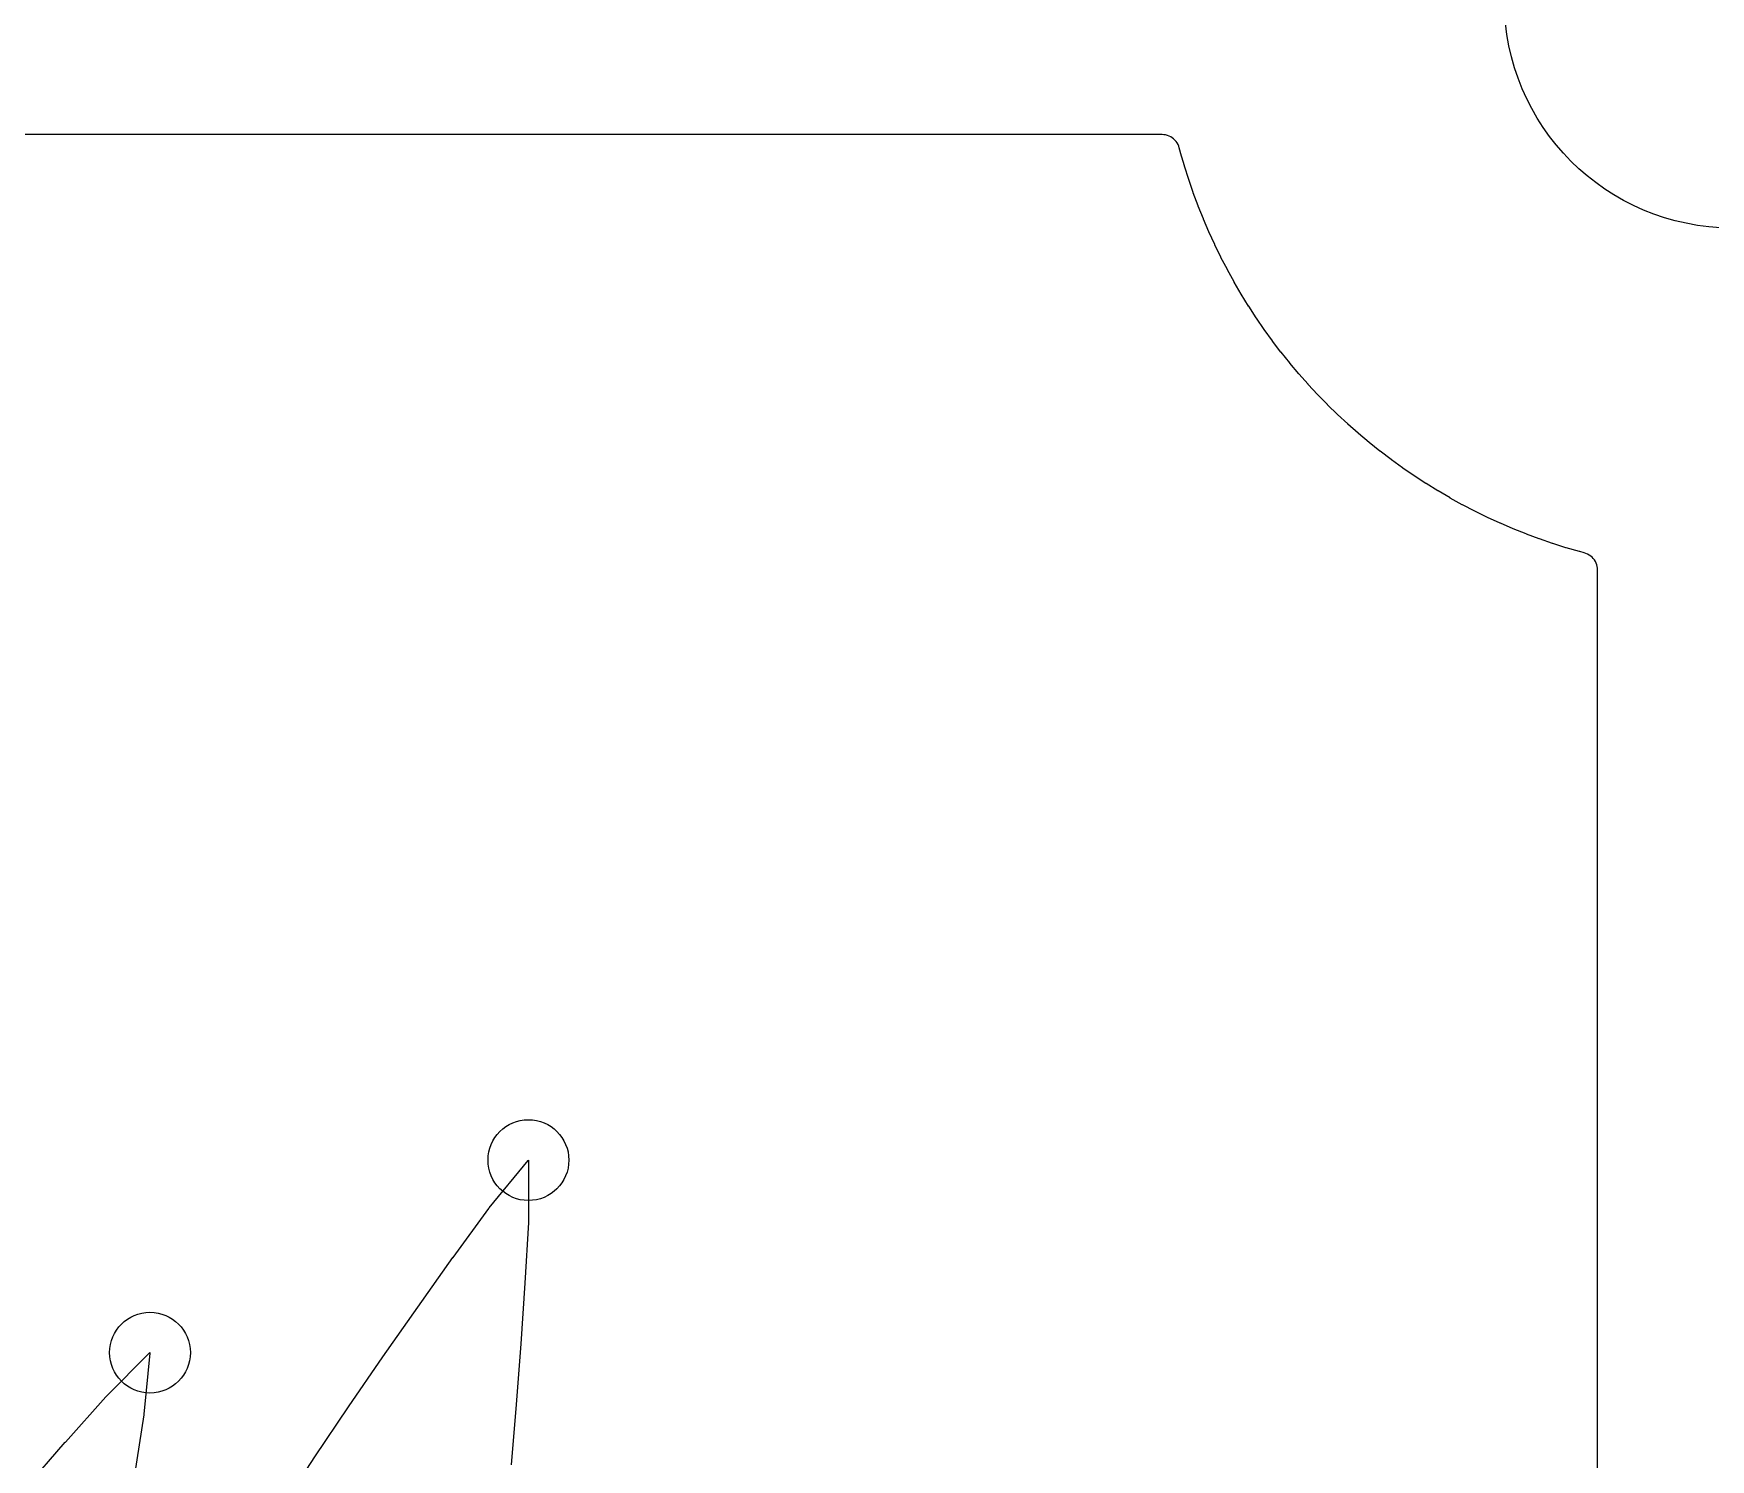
# Model space of a CAD drawing. Header units: millimetres. Extents: x -94 to 94, y -94 to 94.
# Drawn here: x -23.84 to -0.31, y -20.48 to -0.47 of the extents above; entities that cross this region are included whole.
import ezdxf

# ---------------------------------------------------------------- set-up
doc = ezdxf.new("R2010")
doc.units = ezdxf.units.MM
doc.layers.add('CUT_INNER', color=6, linetype='Continuous')
doc.layers.add('ENGRAVE', color=7, linetype='Continuous')

msp = doc.modelspace()

# ---------------------------------------------------------------- linework, layer by layer
at = {"layer": 'CUT_INNER'}
for points in [[(-1.89, -22.1242), (-1.89, -8.0007), (-1.8913, -7.9755), (-1.8951, -7.9505), (-1.9014, -7.9261), (-1.9101, -7.9024), (-1.9212, -7.8797), (-1.9345, -7.8583), (-1.9499, -7.8383), (-1.9673, -7.82), (-1.9864, -7.8035), (-2.007, -7.789), (-2.0291, -7.7766), (-2.0522, -7.7666), (-2.0763, -7.7589), (-2.1409, -7.7419), (-2.1438, -7.7411), (-2.3302, -7.6871), (-2.3332, -7.6862), (-2.5182, -7.6275), (-2.5211, -7.6266), (-2.7046, -7.5635), (-2.7075, -7.5624), (-2.8894, -7.4948), (-2.8923, -7.4937), (-3.0725, -7.4216), (-3.0753, -7.4205), (-3.2537, -7.344), (-3.2565, -7.3428), (-3.4329, -7.2619), (-3.4357, -7.2606), (-3.6101, -7.1755), (-3.6129, -7.1741), (-3.7851, -7.0847), (-3.7878, -7.0833), (-3.9579, -6.9897), (-3.9605, -6.9882), (-4.1282, -6.8905), (-4.1308, -6.8889), (-4.2961, -6.7871), (-4.2987, -6.7854), (-4.4613, -6.6796), (-4.4639, -6.6779), (-4.6239, -6.5681), (-4.6264, -6.5664), (-4.7837, -6.4527), (-4.7862, -6.4508), (-4.9406, -6.3333), (-4.943, -6.3314), (-5.0946, -6.2102), (-5.0969, -6.2082), (-5.2454, -6.0833), (-5.2478, -6.0813), (-5.3931, -5.9527), (-5.3954, -5.9506), (-5.5376, -5.8186), (-5.5398, -5.8164), (-5.6787, -5.6809), (-5.6809, -5.6787), (-5.8164, -5.5398), (-5.8186, -5.5376), (-5.9506, -5.3954), (-5.9527, -5.3931), (-6.0813, -5.2478), (-6.0833, -5.2454), (-6.2082, -5.0969), (-6.2102, -5.0946), (-6.3314, -4.943), (-6.3333, -4.9406), (-6.4508, -4.7862), (-6.4527, -4.7837), (-6.5664, -4.6264), (-6.5681, -4.6239), (-6.6779, -4.4639), (-6.6796, -4.4613), (-6.7854, -4.2987), (-6.7871, -4.2961), (-6.8889, -4.1308), (-6.8905, -4.1282), (-6.9882, -3.9605), (-6.9897, -3.9579), (-7.0833, -3.7878), (-7.0847, -3.7851), (-7.1741, -3.6129), (-7.1755, -3.6101), (-7.2606, -3.4357), (-7.2619, -3.4329), (-7.3428, -3.2565), (-7.344, -3.2537), (-7.4205, -3.0753), (-7.4216, -3.0725), (-7.4937, -2.8923), (-7.4948, -2.8894), (-7.5624, -2.7075), (-7.5635, -2.7046), (-7.6266, -2.5211), (-7.6275, -2.5182), (-7.6862, -2.3332), (-7.6871, -2.3302), (-7.7411, -2.1438), (-7.7419, -2.1409), (-7.7589, -2.0763), (-7.7666, -2.0522), (-7.7766, -2.0291), (-7.789, -2.007), (-7.8035, -1.9864), (-7.82, -1.9673), (-7.8383, -1.9499), (-7.8583, -1.9345), (-7.8797, -1.9212), (-7.9024, -1.9101), (-7.9261, -1.9014), (-7.9505, -1.8951), (-7.9755, -1.8913), (-8.0007, -1.89), (-30.9212, -1.89)], [(-20.3479, -21.1511), (-19.8889, -20.4448), (-19.8878, -20.4433), (-19.4162, -19.741), (-19.4154, -19.7398), (-18.9344, -19.0409), (-18.4455, -18.3429), (-17.9507, -17.647), (-17.95, -17.6459), (-17.449, -16.9569), (-17.4444, -16.951), (-16.896, -16.2846), (-16.8922, -16.2804), (-16.8919, -16.2856), (-16.8907, -17.1491), (-16.891, -17.1566), (-16.9408, -18.007), (-16.9409, -18.0083), (-16.9998, -18.8584), (-17.0647, -19.7078), (-17.1364, -20.5552)], [(-23.9508, -20.8815), (-23.3902, -20.2374), (-23.3894, -20.2364), (-22.8233, -19.5998), (-22.8182, -19.5944), (-22.207, -18.9849), (-22.2028, -18.9812), (-22.2031, -18.9863), (-22.2865, -19.8458), (-22.2875, -19.8532), (-22.4205, -20.6947)]]:
    msp.add_lwpolyline(points, dxfattribs=at)
msp.add_circle((0, 0), 3.2, dxfattribs=at)
at = {"layer": 'ENGRAVE'}
for centre, radius in [((0, 27.004), 62.3363), ((-16.8919, -16.2797), 0.567), ((-22.2025, -18.9804), 0.567)]:
    msp.add_circle(centre, radius, dxfattribs=at)

doc.saveas('drawing.dxf')
